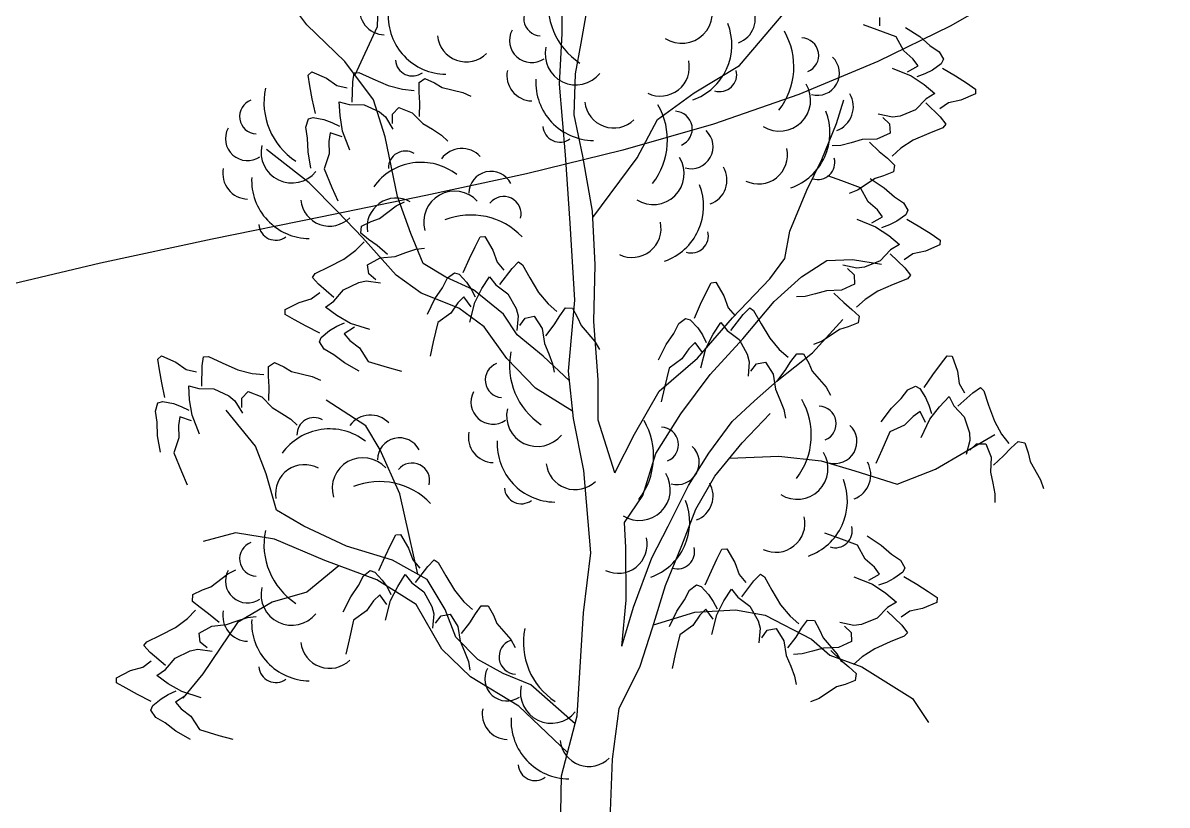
# Model space of a CAD drawing. Header units: millimetres. Extents: x 524954 to 526204, y 9523489 to 9524010.
# Drawn here: x 525182 to 525191.14, y 9523668.82 to 9523675.07 of the extents above; entities that cross this region are included whole.
import ezdxf

# ---------------------------------------------------------------- set-up
doc = ezdxf.new("R2010")
doc.units = ezdxf.units.MM
doc.linetypes.add('ACAD_ISO12W100', pattern=[21, 12, -3, 0, -3, 0, -3])
doc.layers.add('Arbre', color=34, linetype='ACAD_ISO12W100')
doc.layers.add('CN_01_00', color=3, linetype='Continuous')

# ---------------------------------------------------------------- blocks, each defined once
blk = doc.blocks.new('v088')
at = {"linetype": 'Continuous'}
for p, q in [((-1.8121, 9.0349), (-1.7966, 9.483)), ((-0.337, 8.9787), (-0.339, 9.3704)), ((-2.3783, 9.048), (-2.4742, 9.1766)), ((-0.1861, 8.901), (-0.1306, 9.2193)), ((1.08, 8.7222), (1.4442, 9.1527)), ((-2.0737, 8.7558), (-2.3783, 9.048)), ((-1.992, 8.6473), (-1.8121, 9.0349)), ((-0.3597, 8.574), (-0.337, 8.9787)), ((-0.2308, 8.6575), (-0.1861, 8.901)), ((-1.8434, 8.4497), (-2.0737, 8.7558)), ((0.7177, 8.5032), (1.08, 8.7222)), ((-0.2426, 8.3277), (-0.2308, 8.6575)), ((-0.3105, 8.0091), (-0.3597, 8.574)), ((0.4236, 8.2918), (0.7177, 8.5032)), ((-1.7501, 8.1531), (-1.8434, 8.4497)), ((1.8546, 8.2596), (1.9129, 8.4473)), ((-0.1735, 7.9995), (-0.2426, 8.3277)), ((0.2621, 7.9837), (0.4236, 8.2918)), ((1.7363, 7.971), (1.8546, 8.2596)), ((-1.6531, 7.6763), (-1.7501, 8.1531)), ((-2.3581, 7.786), (-2.6995, 8.0525)), ((-0.2742, 7.4626), (-0.3105, 8.0091)), ((-0.0959, 7.5596), (-0.1735, 7.9995)), ((-0.0934, 7.5087), (0.2621, 7.9837)), ((1.617, 7.726), (1.7363, 7.971)), ((-2.1294, 7.5544), (-2.3581, 7.786)), ((1.4808, 7.3998), (1.617, 7.726)), ((-1.5474, 7.38), (-1.6531, 7.6763)), ((-1.9323, 7.3471), (-2.1294, 7.5544)), ((-0.0745, 7.1309), (-0.0959, 7.5596)), ((-0.2365, 6.8477), (-0.2742, 7.4626)), ((-1.6648, 7.048), (-1.9323, 7.3471)), ((-1.4491, 7.1395), (-1.5474, 7.38)), ((1.4418, 7.1813), (1.4808, 7.3998)), ((-1.2665, 7.0314), (-1.4491, 7.1395)), ((-0.0837, 6.6768), (-0.0745, 7.1309)), ((1.3209, 7.0171), (1.4418, 7.1813)), ((1.5755, 7.0348), (1.778, 7.1634)), ((1.778, 7.1634), (1.983, 7.1739)), ((1.983, 7.1739), (2.2139, 7.1352)), ((-1.4628, 6.9029), (-1.6648, 7.048)), ((-1.0467, 6.9303), (-1.2665, 7.0314)), ((1.0227, 6.7061), (1.3209, 7.0171)), ((1.3557, 6.8374), (1.5755, 7.0348)), ((-1.1618, 6.7848), (-1.4628, 6.9029)), ((-0.8063, 6.7363), (-1.0467, 6.9303)), ((-0.9597, 6.6336), (-1.1618, 6.7848)), ((-0.2869, 6.2807), (-0.2365, 6.8477)), ((1.107, 6.54), (1.3557, 6.8374)), ((-0.6972, 6.5707), (-0.8063, 6.7363)), ((-0.0491, 6.2111), (-0.0837, 6.6768)), ((0.7433, 6.3831), (1.0227, 6.7061)), ((1.6628, 6.4272), (1.906, 6.6935)), ((-0.7803, 6.3824), (-0.9597, 6.6336)), ((-0.4884, 6.4009), (-0.6972, 6.5707)), ((0.8455, 6.2546), (1.107, 6.54)), ((-0.2789, 6.2036), (-0.4884, 6.4009)), ((1.3814, 6.2037), (1.6628, 6.4272)), ((-0.5514, 6.1446), (-0.7803, 6.3824)), ((0.4379, 6.1217), (0.7433, 6.3831)), ((-0.2479, 5.9022), (-0.2869, 6.2807)), ((0.6096, 5.9388), (0.8455, 6.2546)), ((-0.2539, 5.9607), (-0.5514, 6.1446)), ((-0.0486, 5.8877), (-0.0491, 6.2111)), ((1.1982, 6.0444), (1.3814, 6.2037)), ((-1.9071, 5.8427), (-2.2223, 6.0475)), ((0.2399, 5.7756), (0.4379, 6.1217)), ((1.0213, 5.879), (1.1982, 6.0444)), ((-2.7868, 5.6812), (-3.0229, 5.9686)), ((-0.1646, 5.4873), (-0.2479, 5.9022)), ((0.0846, 5.4676), (-0.0486, 5.8877)), ((0.4109, 5.6237), (0.6096, 5.9388)), ((0.8338, 5.6263), (1.0213, 5.879)), ((1.0995, 5.7065), (1.3247, 5.9413)), ((-1.7911, 5.6523), (-1.9071, 5.8427)), ((0.0846, 5.4676), (0.2399, 5.7756)), ((2.6462, 5.4963), (3.1193, 5.7735)), ((-2.7013, 5.4591), (-2.7868, 5.6812)), ((0.8812, 5.4407), (1.0995, 5.7065)), ((-1.6346, 5.3011), (-1.7911, 5.6523)), ((0.3061, 5.2857), (0.4109, 5.6237)), ((0.6713, 5.3679), (0.8338, 5.6263)), ((1.0006, 5.5861), (1.394, 5.6007)), ((1.394, 5.6007), (1.7306, 5.5642)), ((-0.1073, 4.8293), (-0.1646, 5.4873)), ((1.7306, 5.5642), (1.9997, 5.4827)), ((2.3377, 5.3779), (2.6462, 5.4963)), ((-2.6206, 5.1685), (-2.7013, 5.4591)), ((0.7312, 5.1764), (0.8812, 5.4407)), ((1.9997, 5.4827), (2.3377, 5.3779)), ((0.5102, 5.0412), (0.6713, 5.3679)), ((-1.5592, 4.9668), (-1.6346, 5.3011)), ((0.1613, 5.0712), (0.3061, 5.2857)), ((-2.4003, 5.0425), (-2.6206, 5.1685)), ((0.6191, 4.888), (0.7312, 5.1764)), ((-2.0611, 4.8817), (-2.4003, 5.0425)), ((0.1717, 4.8724), (0.1613, 5.0712)), ((0.3786, 4.7897), (0.5102, 5.0412)), ((-2.9464, 4.9876), (-3.2062, 4.92)), ((-2.6344, 4.9381), (-2.9464, 4.9876)), ((-2.2328, 4.7662), (-2.6344, 4.9381)), ((-1.4917, 4.6586), (-1.5592, 4.9668)), ((-1.6919, 4.7713), (-2.0611, 4.8817)), ((0.1743, 4.4496), (0.1717, 4.8724)), ((0.489, 4.5681), (0.6191, 4.888)), ((-1.8192, 4.6131), (-2.2328, 4.7662)), ((-1.415, 4.6154), (-1.6919, 4.7713)), ((-0.1657, 4.3492), (-0.1073, 4.8293)), ((0.2314, 4.3948), (0.3786, 4.7897)), ((-2.1227, 4.7254), (-2.3768, 4.5144)), ((-1.5041, 4.4145), (-1.8192, 4.6131)), ((-1.2732, 4.3758), (-1.415, 4.6154)), ((-2.3768, 4.5144), (-2.655, 4.434)), ((0.3841, 4.2301), (0.489, 4.5681)), ((-2.655, 4.434), (-2.9315, 4.2727)), ((-1.2976, 4.0581), (-1.5041, 4.4145)), ((0.1384, 4.0819), (0.1743, 4.4496)), ((0.1384, 4.0819), (0.2314, 4.3948)), ((-1.1877, 4.1537), (-1.2732, 4.3758)), ((-0.2169, 3.5272), (-0.1657, 4.3492)), ((0.3911, 4.2526), (0.7235, 4.3553)), ((0.7235, 4.3553), (1.0465, 4.3745)), ((1.0465, 4.3745), (1.2838, 4.3297)), ((1.2838, 4.3297), (1.6547, 4.1385)), ((-2.9315, 4.2727), (-3.209, 3.8627)), ((0.2848, 3.9233), (0.3841, 4.2301)), ((-1.0099, 3.9771), (-1.1877, 4.1537)), ((1.6547, 4.1385), (1.8004, 4.0109)), ((-1.0692, 3.839), (-1.2976, 4.0581)), ((-0.8085, 3.8631), (-1.0099, 3.9771)), ((1.8004, 4.0109), (2.0573, 3.9168)), ((-3.209, 3.8627), (-3.3666, 3.6666)), ((-0.589, 3.7744), (-0.8085, 3.8631)), ((0.1177, 3.584), (0.2848, 3.9233)), ((2.0573, 3.9168), (2.4606, 3.664)), ((-0.6849, 3.6045), (-1.0692, 3.839)), ((-0.2343, 3.4611), (-0.589, 3.7744)), ((2.4606, 3.664), (2.589, 3.4739)), ((-0.2941, 3.234), (-0.6849, 3.6045)), ((0.064, 3.1786), (0.1177, 3.584)), ((-0.3436, 3.0457), (-0.2169, 3.5272)), ((0.0445, 2.6247), (0.064, 3.1786)), ((-0.3518, 2.5418), (-0.3436, 3.0457))]:
    blk.add_line(p, q, dxfattribs=at)
at = {"color": 3, "linetype": 'Continuous'}
for p, q in [((2.1964, 9.1077), (2.1964, 9.0385)), ((2.1801, 9.009), (2.0697, 9.0483)), ((2.3301, 8.953), (2.1801, 9.009)), ((2.4064, 9.0272), (2.519, 8.9533)), ((2.3912, 8.8412), (2.3301, 8.953)), ((2.519, 8.9533), (2.6006, 8.8814)), ((2.6006, 8.8814), (2.6731, 8.832)), ((2.4646, 8.7765), (2.3912, 8.8412)), ((2.5067, 8.7213), (2.4646, 8.7765)), ((2.6731, 8.832), (2.7077, 8.7725)), ((2.2998, 8.7005), (2.4501, 8.6406)), ((2.421, 8.6735), (2.5067, 8.7213)), ((2.6207, 8.6861), (2.5609, 8.6554)), ((2.6907, 8.7368), (2.6207, 8.6861)), ((2.7077, 8.7725), (2.6907, 8.7368)), ((2.7005, 8.7027), (2.8047, 8.6399)), ((-2.3661, 8.6466), (-2.3369, 8.6719)), ((-2.3527, 8.5599), (-2.3661, 8.6466)), ((-2.3369, 8.6719), (-2.2212, 8.6209)), ((-2.2212, 8.6209), (-2.1379, 8.5634)), ((-2.0108, 8.5916), (-1.9993, 8.6654)), ((-1.9993, 8.6654), (-1.9613, 8.6665)), ((-1.9613, 8.6665), (-1.8509, 8.6153)), ((-1.8509, 8.6153), (-1.7269, 8.5617)), ((-1.4801, 8.5879), (-1.4347, 8.6192)), ((-1.4347, 8.6192), (-1.3575, 8.5833)), ((2.4501, 8.6406), (2.5548, 8.5702)), ((2.5609, 8.6554), (2.4969, 8.632)), ((2.8047, 8.6399), (2.8931, 8.5838)), ((-2.3334, 8.4571), (-2.3527, 8.5599)), ((-2.1379, 8.5634), (-2.0557, 8.544)), ((-2.0143, 8.4309), (-2.0108, 8.5916)), ((-1.7269, 8.5617), (-1.6118, 8.5324)), ((-1.6118, 8.5324), (-1.519, 8.5242)), ((-1.4805, 8.509), (-1.4801, 8.5879)), ((-1.4754, 8.4248), (-1.4805, 8.509)), ((-1.3575, 8.5833), (-1.2966, 8.547)), ((-1.2966, 8.547), (-1.1322, 8.5082)), ((-1.1322, 8.5082), (-1.066, 8.4775)), ((2.5548, 8.5702), (2.6402, 8.4985)), ((2.8931, 8.5838), (2.9656, 8.5345)), ((2.9656, 8.5345), (2.9641, 8.4958)), ((-2.3082, 8.3381), (-2.3334, 8.4571)), ((-2.1178, 8.4334), (-2.0382, 8.4112)), ((-2.1118, 8.322), (-2.1178, 8.4334)), ((-2.0382, 8.4112), (-1.9184, 8.4092)), ((-1.4776, 8.3159), (-1.4754, 8.4248)), ((2.5697, 8.4555), (2.4865, 8.3693)), ((2.5678, 8.4245), (2.6828, 8.3123)), ((2.6402, 8.4985), (2.5697, 8.4555)), ((2.749, 8.4244), (2.6787, 8.3776)), ((2.8478, 8.4461), (2.749, 8.4244)), ((2.9641, 8.4958), (2.8478, 8.4461)), ((-2.0919, 8.1974), (-2.1118, 8.322)), ((-1.9184, 8.4092), (-1.7971, 8.3529)), ((-1.7971, 8.3529), (-1.7497, 8.3134)), ((-1.6937, 8.2606), (-1.6931, 8.3341)), ((-1.6931, 8.3341), (-1.643, 8.3873)), ((-1.643, 8.3873), (-1.5356, 8.3441)), ((-1.5356, 8.3441), (-1.4515, 8.2595)), ((2.3013, 8.3113), (2.188, 8.335)), ((2.3625, 8.3191), (2.3013, 8.3113)), ((2.4865, 8.3693), (2.3625, 8.3191)), ((-2.384, 8.2298), (-2.3641, 8.2956)), ((-2.3706, 8.1431), (-2.384, 8.2298)), ((-2.3641, 8.2956), (-2.3264, 8.3076)), ((-2.3264, 8.3076), (-2.2415, 8.291)), ((-2.2415, 8.291), (-2.1783, 8.2684)), ((-2.1783, 8.2684), (-2.1175, 8.2375)), ((-1.7497, 8.3134), (-1.6897, 8.2145)), ((-1.4515, 8.2595), (-1.374, 8.2128)), ((2.2245, 8.3065), (2.2778, 8.2559)), ((2.2778, 8.2559), (2.2824, 8.183)), ((2.6828, 8.3123), (2.7289, 8.2536)), ((2.7289, 8.2536), (2.7037, 8.225)), ((-2.3674, 8.0343), (-2.3706, 8.1431)), ((-2.1895, 8.1837), (-2.2011, 8.1153)), ((-2.0961, 8.1537), (-2.1895, 8.1837)), ((-2.0331, 8.0467), (-2.0919, 8.1974)), ((-1.374, 8.2128), (-1.3019, 8.1659)), ((-1.3019, 8.1659), (-1.2515, 8.1184)), ((2.2824, 8.183), (2.1776, 8.1339)), ((2.591, 8.1793), (2.4672, 8.1253)), ((2.7037, 8.225), (2.591, 8.1793)), ((-2.2011, 8.1153), (-2.1982, 8.0174)), ((1.8878, 8.0848), (1.8187, 8.0804)), ((1.9713, 8.1055), (1.8878, 8.0848)), ((2.0584, 8.1303), (1.9713, 8.1055)), ((2.1776, 8.1339), (2.0584, 8.1303)), ((2.1174, 8.1109), (2.1954, 8.0349)), ((2.3672, 8.0611), (2.2979, 7.9989)), ((2.4672, 8.1253), (2.3672, 8.0611)), ((-2.3445, 7.9016), (-2.3674, 8.0343)), ((-2.1982, 8.0174), (-2.2383, 7.8966)), ((2.1954, 8.0349), (2.2605, 7.9811)), ((2.2605, 7.9811), (2.3179, 7.927)), ((-2.2383, 7.8966), (-2.1768, 7.7487)), ((2.3098, 7.8725), (2.2308, 7.8405)), ((2.3179, 7.927), (2.3098, 7.8725)), ((1.8965, 7.8022), (1.7861, 7.8414)), ((2.0465, 7.7461), (1.8965, 7.8022)), ((2.1627, 7.8208), (2.0222, 7.7271)), ((2.1227, 7.8203), (2.2353, 7.7465)), ((2.2308, 7.8405), (2.1627, 7.8208)), ((-2.1768, 7.7487), (-2.1302, 7.6412)), ((2.0222, 7.7271), (1.9545, 7.6997)), ((2.1075, 7.6343), (2.0465, 7.7461)), ((2.2353, 7.7465), (2.3169, 7.6746)), ((-1.7972, 7.4997), (-1.6632, 7.6026)), ((-1.6632, 7.6026), (-1.5976, 7.6345)), ((2.1809, 7.5696), (2.1075, 7.6343)), ((2.3169, 7.6746), (2.3894, 7.6252)), ((2.3894, 7.6252), (2.424, 7.5657)), ((-1.8638, 7.4754), (-1.7972, 7.4997)), ((2.1373, 7.4666), (2.223, 7.5144)), ((2.223, 7.5144), (2.1809, 7.5696)), ((2.407, 7.5299), (2.337, 7.4793)), ((2.424, 7.5657), (2.407, 7.5299)), ((2.4169, 7.4959), (2.521, 7.4331)), ((-1.9448, 7.3833), (-1.9404, 7.4382)), ((-1.9404, 7.4382), (-1.8638, 7.4754)), ((2.0162, 7.4937), (2.1664, 7.4338)), ((2.1664, 7.4338), (2.2711, 7.3633)), ((2.2772, 7.4485), (2.2132, 7.4252)), ((2.337, 7.4793), (2.2772, 7.4485)), ((2.521, 7.4331), (2.6094, 7.377)), ((-1.985, 7.2461), (-1.9201, 7.3129)), ((-1.8839, 7.3331), (-1.9448, 7.3833)), ((-1.8154, 7.2839), (-1.8839, 7.3331)), ((-1.0336, 7.2746), (-0.9936, 7.3527)), ((-0.9936, 7.3527), (-0.9551, 7.3561)), ((-0.9551, 7.3561), (-0.8913, 7.2468)), ((2.2711, 7.3633), (2.3565, 7.2916)), ((2.6094, 7.377), (2.6819, 7.3276)), ((2.6819, 7.3276), (2.6805, 7.289)), ((-2.0805, 7.1754), (-1.985, 7.2461)), ((-1.7325, 7.2133), (-1.8154, 7.2839)), ((-1.6722, 7.1979), (-1.587, 7.2285)), ((-1.587, 7.2285), (-1.5051, 7.2548)), ((-1.5051, 7.2548), (-1.4365, 7.2638)), ((-1.0783, 7.18), (-1.0336, 7.2746)), ((-0.8913, 7.2468), (-0.8575, 7.1514)), ((2.286, 7.2486), (2.2028, 7.1624)), ((2.3565, 7.2916), (2.286, 7.2486)), ((2.5641, 7.2392), (2.4653, 7.2176)), ((2.6805, 7.289), (2.5641, 7.2392)), ((-2.2004, 7.1132), (-2.0805, 7.1754)), ((-1.8923, 7.1303), (-1.791, 7.1862)), ((-1.8828, 7.0578), (-1.8923, 7.1303)), ((-1.791, 7.1862), (-1.6722, 7.1979)), ((-1.1277, 7.0688), (-1.0783, 7.18)), ((-0.8575, 7.1514), (-0.8023, 7.0875)), ((-0.7381, 7.0997), (-0.6855, 7.1528)), ((-0.6855, 7.1528), (-0.654, 7.1313)), ((-0.654, 7.1313), (-0.5947, 7.0251)), ((2.2028, 7.1624), (2.0788, 7.1122)), ((2.2841, 7.2177), (2.3991, 7.1055)), ((2.4653, 7.2176), (2.395, 7.1707)), ((-2.333, 7.0298), (-2.3098, 7.06)), ((-2.3098, 7.06), (-2.2004, 7.1132)), ((-1.8262, 7.0109), (-1.8828, 7.0578)), ((-1.2526, 7.0255), (-1.1978, 7.0672)), ((-1.1978, 7.0672), (-1.1602, 7.0548)), ((-1.1602, 7.0548), (-1.1012, 6.9916)), ((-0.8351, 6.9716), (-0.7381, 7.0997)), ((2.0176, 7.1045), (1.9044, 7.1282)), ((1.9408, 7.0996), (1.9941, 7.049)), ((1.9941, 7.049), (1.9988, 6.9761)), ((2.0788, 7.1122), (2.0176, 7.1045)), ((2.3991, 7.1055), (2.4452, 7.0467)), ((2.4452, 7.0467), (2.4201, 7.0181)), ((-2.283, 6.9743), (-2.333, 7.0298)), ((-2.1607, 6.8701), (-2.283, 6.9743)), ((-2.0833, 6.9307), (-1.963, 6.9891)), ((-1.963, 6.9891), (-1.9025, 7.0009)), ((-1.9025, 7.0009), (-1.7879, 6.9849)), ((-1.3538, 6.8575), (-1.2925, 6.9474)), ((-1.2925, 6.9474), (-1.2526, 7.0255)), ((-1.1012, 6.9916), (-1.0633, 6.9361)), ((-0.978, 6.9406), (-0.9175, 7.0343)), ((-0.9175, 7.0343), (-0.8661, 6.9697)), ((-0.8661, 6.9697), (-0.7702, 6.8978)), ((-0.5947, 7.0251), (-0.5257, 6.909)), ((0.8128, 6.9092), (0.8527, 6.9872)), ((0.8527, 6.9872), (0.8913, 6.9906)), ((0.8913, 6.9906), (0.9551, 6.8814)), ((1.9988, 6.9761), (1.8939, 6.9271)), ((2.3073, 6.9725), (2.1835, 6.9184)), ((2.4201, 7.0181), (2.3073, 6.9725)), ((-2.4387, 6.8298), (-2.3415, 6.858)), ((-2.3415, 6.858), (-2.2745, 6.9095)), ((-2.1606, 6.8391), (-2.0833, 6.9307)), ((-1.413, 6.7366), (-1.3538, 6.8575)), ((-1.122, 6.8741), (-1.1715, 6.8255)), ((-1.0639, 6.7951), (-1.122, 6.8741)), ((-1.0633, 6.9361), (-1.0322, 6.8755)), ((-1.0349, 6.828), (-0.978, 6.9406)), ((-0.7702, 6.8978), (-0.705, 6.781)), ((-0.5257, 6.909), (-0.4496, 6.8178)), ((0.7681, 6.8145), (0.8128, 6.9092)), ((0.9551, 6.8814), (0.9888, 6.786)), ((1.6041, 6.8779), (1.535, 6.8736)), ((1.6876, 6.8986), (1.6041, 6.8779)), ((1.7747, 6.9234), (1.6876, 6.8986)), ((1.8939, 6.9271), (1.7747, 6.9234)), ((1.8337, 6.904), (1.9118, 6.828)), ((2.1835, 6.9184), (2.0835, 6.8543)), ((-2.5514, 6.7723), (-2.4387, 6.8298)), ((-2.5502, 6.7337), (-2.5514, 6.7723)), ((-2.228, 6.7914), (-2.1606, 6.8391)), ((-2.1379, 6.7256), (-2.228, 6.7914)), ((-1.1715, 6.8255), (-1.2266, 6.7446)), ((-1.0757, 6.6715), (-1.0349, 6.828)), ((-0.705, 6.781), (-0.6897, 6.7213)), ((-0.4496, 6.8178), (-0.3793, 6.7567)), ((-0.357, 6.7218), (-0.3104, 6.7855)), ((-0.3104, 6.7855), (-0.2553, 6.7842)), ((-0.2553, 6.7842), (-0.2138, 6.7099)), ((0.7187, 6.7034), (0.7681, 6.8145)), ((0.9888, 6.786), (1.0441, 6.7221)), ((1.1083, 6.7343), (1.1609, 6.7873)), ((1.1609, 6.7873), (1.1923, 6.7659)), ((1.1923, 6.7659), (1.2517, 6.6597)), ((1.9118, 6.828), (1.9768, 6.7743)), ((1.9768, 6.7743), (2.0342, 6.7201)), ((2.0835, 6.8543), (2.0142, 6.7921)), ((-2.4746, 6.6893), (-2.5502, 6.7337)), ((-2.3827, 6.6392), (-2.4746, 6.6893)), ((-2.0288, 6.6624), (-2.1379, 6.7256)), ((-1.2266, 6.7446), (-1.3299, 6.6702)), ((-0.6897, 6.7213), (-0.6991, 6.6059)), ((-0.6753, 6.6457), (-0.6318, 6.7049)), ((-0.6318, 6.7049), (-0.56, 6.7185)), ((-0.56, 6.7185), (-0.4983, 6.6206)), ((-0.4022, 6.6506), (-0.357, 6.7218)), ((-0.2138, 6.7099), (-0.1857, 6.6447)), ((0.5938, 6.6601), (0.6485, 6.7018)), ((0.6485, 6.7018), (0.6861, 6.6893)), ((0.6861, 6.6893), (0.7451, 6.6262)), ((1.0112, 6.6062), (1.1083, 6.7343)), ((2.0342, 6.7201), (2.0261, 6.6656)), ((-2.2745, 6.5836), (-2.3827, 6.6392)), ((-2.2624, 6.5503), (-2.1959, 6.6055)), ((-2.1959, 6.6055), (-2.1384, 6.6402)), ((-2.1384, 6.6402), (-2.076, 6.6678)), ((-1.9976, 6.6315), (-2.0798, 6.5781)), ((-1.8748, 6.6127), (-2.0288, 6.6624)), ((-1.3299, 6.6702), (-1.3669, 6.5144)), ((-0.4983, 6.6206), (-0.4798, 6.5027)), ((-0.4679, 6.5637), (-0.4022, 6.6506)), ((-0.1857, 6.6447), (-0.0753, 6.5169)), ((0.4926, 6.4921), (0.5538, 6.582)), ((0.5538, 6.582), (0.5938, 6.6601)), ((0.7451, 6.6262), (0.7831, 6.5707)), ((0.8684, 6.5752), (0.9289, 6.6689)), ((0.9289, 6.6689), (0.9803, 6.6043)), ((0.9803, 6.6043), (1.0762, 6.5324)), ((1.2517, 6.6597), (1.3207, 6.5436)), ((1.879, 6.6139), (1.7385, 6.5203)), ((1.9472, 6.6337), (1.879, 6.6139)), ((2.0261, 6.6656), (1.9472, 6.6337)), ((-2.2769, 6.5134), (-2.2624, 6.5503)), ((-2.2384, 6.4564), (-2.2769, 6.5134)), ((-2.0798, 6.5781), (-2.0342, 6.5259)), ((-2.0342, 6.5259), (-1.9565, 6.4662)), ((-1.3669, 6.5144), (-1.3922, 6.3999)), ((-0.4798, 6.5027), (-0.4444, 6.4194)), ((-0.0753, 6.5169), (-0.0397, 6.4532)), ((0.4333, 6.3712), (0.4926, 6.4921)), ((0.7244, 6.5087), (0.6749, 6.4601)), ((0.7824, 6.4297), (0.7244, 6.5087)), ((0.7831, 6.5707), (0.8142, 6.5101)), ((0.8114, 6.4626), (0.8684, 6.5752)), ((1.0762, 6.5324), (1.1414, 6.4156)), ((1.3207, 6.5436), (1.3968, 6.4523)), ((1.7385, 6.5203), (1.6708, 6.4929)), ((-3.5682, 6.3771), (-3.539, 6.4025)), ((-3.539, 6.4025), (-3.4232, 6.3514)), ((-2.1628, 6.412), (-2.2384, 6.4564)), ((-2.0765, 6.3457), (-2.1628, 6.412)), ((-1.9565, 6.4662), (-1.8881, 6.3588)), ((-0.4444, 6.4194), (-0.4135, 6.3391)), ((0.6749, 6.4601), (0.6198, 6.3792)), ((0.7707, 6.306), (0.8114, 6.4626)), ((1.1414, 6.4156), (1.1567, 6.3559)), ((1.3968, 6.4523), (1.4671, 6.3913)), ((1.4894, 6.3564), (1.536, 6.4201)), ((1.536, 6.4201), (1.5911, 6.4188)), ((1.5911, 6.4188), (1.6326, 6.3444)), ((2.6849, 6.3343), (2.7388, 6.4036)), ((2.7388, 6.4036), (2.7772, 6.3997)), ((2.7772, 6.3997), (2.8196, 6.2805)), ((-3.5548, 6.2904), (-3.5682, 6.3771)), ((-3.4232, 6.3514), (-3.3399, 6.2939)), ((-3.2164, 6.1615), (-3.2129, 6.3221)), ((-3.2129, 6.3221), (-3.2014, 6.3959)), ((-3.2014, 6.3959), (-3.1633, 6.397)), ((-3.1633, 6.397), (-3.053, 6.3458)), ((-3.053, 6.3458), (-2.929, 6.2922)), ((-2.6826, 6.2395), (-2.6821, 6.3185)), ((-2.6821, 6.3185), (-2.6368, 6.3497)), ((-2.6368, 6.3497), (-2.5596, 6.3138)), ((-2.5596, 6.3138), (-2.4986, 6.2775)), ((-1.9592, 6.2797), (-2.0765, 6.3457)), ((-1.8881, 6.3588), (-1.7347, 6.313)), ((-1.7347, 6.313), (-1.6219, 6.2812)), ((-0.4135, 6.3391), (-0.4006, 6.2711)), ((0.6198, 6.3792), (0.5164, 6.3047)), ((1.1567, 6.3559), (1.1472, 6.2405)), ((1.171, 6.2803), (1.2146, 6.3394)), ((1.2146, 6.3394), (1.2864, 6.3531)), ((1.2864, 6.3531), (1.3481, 6.2552)), ((1.4442, 6.2852), (1.4894, 6.3564)), ((1.6326, 6.3444), (1.6606, 6.2793)), ((2.6234, 6.2497), (2.6849, 6.3343)), ((-3.5355, 6.1876), (-3.5548, 6.2904)), ((-3.3399, 6.2939), (-3.2577, 6.2746)), ((-2.929, 6.2922), (-2.8139, 6.2629)), ((-2.8139, 6.2629), (-2.7211, 6.2547)), ((-2.6774, 6.1553), (-2.6826, 6.2395)), ((-2.4986, 6.2775), (-2.3343, 6.2387)), ((-2.3343, 6.2387), (-2.2681, 6.208)), ((0.5164, 6.3047), (0.4795, 6.1489)), ((1.3481, 6.2552), (1.3665, 6.1373)), ((1.3784, 6.1983), (1.4442, 6.2852)), ((1.6606, 6.2793), (1.771, 6.1515)), ((2.5541, 6.1497), (2.6234, 6.2497)), ((2.8196, 6.2805), (2.8349, 6.1805)), ((-3.5103, 6.0686), (-3.5355, 6.1876)), ((-3.3198, 6.1639), (-3.2403, 6.1417)), ((-3.3139, 6.0525), (-3.3198, 6.1639)), ((-3.2403, 6.1417), (-3.1205, 6.1398)), ((-3.1205, 6.1398), (-2.9991, 6.0834)), ((-2.6797, 6.0464), (-2.6774, 6.1553)), ((0.4795, 6.1489), (0.4542, 6.0345)), ((1.3665, 6.1373), (1.4019, 6.054)), ((1.771, 6.1515), (1.8066, 6.0878)), ((2.3695, 6.0612), (2.4234, 6.1305)), ((2.4234, 6.1305), (2.4849, 6.1612)), ((2.4849, 6.1612), (2.5195, 6.142)), ((2.5195, 6.142), (2.5657, 6.0689)), ((2.8349, 6.1805), (2.8773, 6.1074)), ((2.9427, 6.1074), (3.0042, 6.1497)), ((3.0042, 6.1497), (3.0311, 6.1228)), ((-3.5662, 6.0262), (-3.5284, 6.0381)), ((-3.5284, 6.0381), (-3.4436, 6.0215)), ((-3.294, 5.9279), (-3.3139, 6.0525)), ((-2.9991, 6.0834), (-2.9517, 6.044)), ((-2.9517, 6.044), (-2.8917, 5.945)), ((-2.8958, 5.9912), (-2.8952, 6.0647)), ((-2.8952, 6.0647), (-2.845, 6.1178)), ((-2.845, 6.1178), (-2.7377, 6.0747)), ((-2.7377, 6.0747), (-2.6536, 5.99)), ((1.4019, 6.054), (1.4328, 5.9737)), ((2.2926, 5.9843), (2.3695, 6.0612)), ((2.5657, 6.0689), (2.5926, 6.0074)), ((2.6772, 5.9958), (2.7542, 6.0766)), ((2.7542, 6.0766), (2.7926, 6.0035)), ((2.8234, 5.9997), (2.9427, 6.1074)), ((3.0311, 6.1228), (3.0696, 6.0074)), ((-3.5861, 5.9603), (-3.5662, 6.0262)), ((-3.5727, 5.8736), (-3.5861, 5.9603)), ((-3.4436, 6.0215), (-3.3804, 5.9989)), ((-3.3804, 5.9989), (-3.3196, 5.968)), ((-2.6536, 5.99), (-2.576, 5.9433)), ((-2.576, 5.9433), (-2.5039, 5.8964)), ((1.4328, 5.9737), (1.4458, 5.9057)), ((2.2118, 5.8766), (2.2926, 5.9843)), ((2.5234, 5.9574), (2.4657, 5.9189)), ((2.5657, 5.8689), (2.5234, 5.9574)), ((2.5926, 6.0074), (2.6118, 5.942)), ((2.6003, 5.8958), (2.6772, 5.9958)), ((2.7926, 6.0035), (2.8734, 5.9151)), ((3.0696, 6.0074), (3.1158, 5.8804)), ((-3.5695, 5.7648), (-3.5727, 5.8736)), ((-3.3915, 5.9142), (-3.4031, 5.8459)), ((-3.2981, 5.8843), (-3.3915, 5.9142)), ((-3.2352, 5.7773), (-3.294, 5.9279)), ((-2.5039, 5.8964), (-2.4536, 5.8489)), ((2.4657, 5.9189), (2.3964, 5.8497)), ((2.5311, 5.7497), (2.6003, 5.8958)), ((2.8734, 5.9151), (2.9157, 5.7881)), ((3.1158, 5.8804), (3.1734, 5.7766)), ((-3.5466, 5.6322), (-3.5695, 5.7648)), ((-3.4031, 5.8459), (-3.4003, 5.748)), ((2.281, 5.7958), (2.2156, 5.6496)), ((2.3964, 5.8497), (2.281, 5.7958)), ((2.9157, 5.7881), (2.9196, 5.7266)), ((3.1734, 5.7766), (3.2311, 5.7035)), ((-3.4003, 5.748), (-3.4403, 5.6271)), ((2.9196, 5.7266), (2.8888, 5.615)), ((2.9196, 5.6496), (2.9734, 5.6996)), ((2.9734, 5.6996), (3.0465, 5.6996)), ((3.0465, 5.6996), (3.0888, 5.5919)), ((3.2465, 5.665), (3.3042, 5.7189)), ((3.3042, 5.7189), (3.3581, 5.7073)), ((3.3581, 5.7073), (3.385, 5.6266)), ((-3.4403, 5.6271), (-3.3789, 5.4792)), ((2.2156, 5.6496), (2.1695, 5.5419)), ((3.0888, 5.5919), (3.085, 5.4727)), ((3.1081, 5.5304), (3.1888, 5.6035)), ((3.1888, 5.6035), (3.2465, 5.665)), ((3.385, 5.6266), (3.4004, 5.5573)), ((3.4004, 5.5573), (3.485, 5.4112)), ((-3.3789, 5.4792), (-3.3323, 5.3717)), ((3.085, 5.4727), (3.1042, 5.3842)), ((3.485, 5.4112), (3.5081, 5.3419)), ((3.1042, 5.3842), (3.1196, 5.2996)), ((3.1196, 5.2996), (3.1196, 5.2304)), ((-1.7068, 4.8945), (-1.6668, 4.9726)), ((-1.6668, 4.9726), (-1.6283, 4.976)), ((-1.6283, 4.976), (-1.5645, 4.8667)), ((1.8724, 4.9461), (1.762, 4.9854)), ((2.0224, 4.89), (1.8724, 4.9461)), ((2.0987, 4.9642), (2.2113, 4.8904)), ((-1.7514, 4.7999), (-1.7068, 4.8945)), ((-1.5645, 4.8667), (-1.5307, 4.7714)), ((0.8993, 4.7791), (0.9393, 4.8572)), ((0.9393, 4.8572), (0.9778, 4.8606)), ((0.9778, 4.8606), (1.0416, 4.7513)), ((2.0834, 4.7783), (2.0224, 4.89)), ((2.2113, 4.8904), (2.2929, 4.8185)), ((-1.8008, 4.6887), (-1.7514, 4.7999)), ((-1.5307, 4.7714), (-1.4755, 4.7074)), ((-1.4112, 4.7196), (-1.3587, 4.7727)), ((-1.3587, 4.7727), (-1.3272, 4.7513)), ((0.8546, 4.6845), (0.8993, 4.7791)), ((2.1569, 4.7135), (2.0834, 4.7783)), ((2.2929, 4.8185), (2.3654, 4.7691)), ((2.3654, 4.7691), (2.4, 4.7096)), ((-3.0095, 4.66), (-2.9439, 4.6918)), ((-1.9257, 4.6454), (-1.871, 4.6871)), ((-1.871, 4.6871), (-1.8334, 4.6747)), ((-1.8334, 4.6747), (-1.7744, 4.6115)), ((-1.5083, 4.5916), (-1.4112, 4.7196)), ((-1.3272, 4.7513), (-1.2679, 4.6451)), ((0.8053, 4.5733), (0.8546, 4.6845)), ((1.0416, 4.7513), (1.0754, 4.656)), ((2.1989, 4.6584), (2.1569, 4.7135)), ((2.383, 4.6739), (2.3129, 4.6232)), ((2.4, 4.7096), (2.383, 4.6739)), ((-3.1435, 4.5571), (-3.0095, 4.66)), ((-1.9657, 4.5674), (-1.9257, 4.6454)), ((-1.7744, 4.6115), (-1.7365, 4.5561)), ((-1.6512, 4.5605), (-1.5907, 4.6542)), ((-1.5907, 4.6542), (-1.5392, 4.5896)), ((-1.5392, 4.5896), (-1.4434, 4.5178)), ((-1.2679, 4.6451), (-1.1988, 4.529)), ((0.6804, 4.53), (0.7351, 4.5718)), ((0.7351, 4.5718), (0.7727, 4.5593)), ((1.0754, 4.656), (1.1306, 4.592)), ((1.0978, 4.4762), (1.1948, 4.6042)), ((1.1948, 4.6042), (1.2474, 4.6573)), ((1.2474, 4.6573), (1.2789, 4.6359)), ((1.2789, 4.6359), (1.3382, 4.5297)), ((1.9921, 4.6376), (2.1424, 4.5777)), ((2.1133, 4.6106), (2.1989, 4.6584)), ((2.1424, 4.5777), (2.247, 4.5072)), ((2.2532, 4.5924), (2.1892, 4.5691)), ((2.3129, 4.6232), (2.2532, 4.5924)), ((2.3928, 4.6398), (2.497, 4.577)), ((2.497, 4.577), (2.5853, 4.5209)), ((-3.2911, 4.4407), (-3.2867, 4.4956)), ((-3.2867, 4.4956), (-3.2101, 4.5328)), ((-3.2101, 4.5328), (-3.1435, 4.5571)), ((-2.0269, 4.4774), (-1.9657, 4.5674)), ((-1.7952, 4.494), (-1.8447, 4.4455)), ((-1.7371, 4.415), (-1.7952, 4.494)), ((-1.7365, 4.5561), (-1.7054, 4.4954)), ((-1.7081, 4.4479), (-1.6512, 4.5605)), ((-1.4434, 4.5178), (-1.3781, 4.401)), ((-1.1988, 4.529), (-1.1228, 4.4377)), ((0.6404, 4.452), (0.6804, 4.53)), ((0.7727, 4.5593), (0.8317, 4.4961)), ((0.8317, 4.4961), (0.8696, 4.4407)), ((0.9549, 4.4451), (1.0154, 4.5388)), ((1.0154, 4.5388), (1.0668, 4.4742)), ((1.3382, 4.5297), (1.4072, 4.4136)), ((2.247, 4.5072), (2.3325, 4.4356)), ((2.5853, 4.5209), (2.6578, 4.4715)), ((-3.2303, 4.3905), (-3.2911, 4.4407)), ((-3.1617, 4.3413), (-3.2303, 4.3905)), ((-2.0862, 4.3565), (-2.0269, 4.4774)), ((-1.8447, 4.4455), (-1.8998, 4.3645)), ((-1.7488, 4.2914), (-1.7081, 4.4479)), ((-1.3781, 4.401), (-1.3629, 4.3412)), ((-1.1228, 4.4377), (-1.0524, 4.3767)), ((-1.0302, 4.3418), (-0.9835, 4.4054)), ((-0.9835, 4.4054), (-0.9285, 4.4041)), ((-0.9285, 4.4041), (-0.8869, 4.3298)), ((0.5791, 4.362), (0.6404, 4.452)), ((0.8696, 4.4407), (0.9007, 4.38)), ((0.898, 4.3325), (0.9549, 4.4451)), ((1.0668, 4.4742), (1.1627, 4.4024)), ((1.1627, 4.4024), (1.228, 4.2856)), ((1.4072, 4.4136), (1.4833, 4.3223)), ((2.262, 4.3926), (2.1788, 4.3064)), ((2.3325, 4.4356), (2.262, 4.3926)), ((2.6564, 4.4329), (2.5401, 4.3831)), ((2.6578, 4.4715), (2.6564, 4.4329)), ((-3.4268, 4.2328), (-3.3314, 4.3035)), ((-3.3314, 4.3035), (-3.2664, 4.3702)), ((-3.0788, 4.2707), (-3.1617, 4.3413)), ((-2.9333, 4.2859), (-2.8514, 4.3121)), ((-2.8514, 4.3121), (-2.7828, 4.3211)), ((-1.8998, 4.3645), (-2.0031, 4.2901)), ((-1.3629, 4.3412), (-1.3723, 4.2259)), ((-1.3485, 4.2656), (-1.3049, 4.3248)), ((-1.3049, 4.3248), (-1.2331, 4.3384)), ((-1.2331, 4.3384), (-1.1715, 4.2405)), ((-1.0754, 4.2705), (-1.0302, 4.3418)), ((-0.8869, 4.3298), (-0.8589, 4.2646)), ((0.5199, 4.2411), (0.5791, 4.362)), ((0.7614, 4.3301), (0.7063, 4.2491)), ((0.8109, 4.3786), (0.7614, 4.3301)), ((0.869, 4.2996), (0.8109, 4.3786)), ((0.8572, 4.176), (0.898, 4.3325)), ((1.4833, 4.3223), (1.5536, 4.2613)), ((2.1788, 4.3064), (2.0548, 4.2561)), ((2.2601, 4.3616), (2.3751, 4.2494)), ((2.4412, 4.3615), (2.371, 4.3146)), ((2.5401, 4.3831), (2.4412, 4.3615)), ((-3.5467, 4.1705), (-3.4268, 4.2328)), ((-3.2386, 4.1877), (-3.1373, 4.2436)), ((-3.1373, 4.2436), (-3.0186, 4.2553)), ((-3.0186, 4.2553), (-2.9333, 4.2859)), ((-2.0031, 4.2901), (-2.0401, 4.1343)), ((-1.1715, 4.2405), (-1.153, 4.1227)), ((-1.1411, 4.1837), (-1.0754, 4.2705)), ((-0.8589, 4.2646), (-0.7485, 4.1368)), ((0.7063, 4.2491), (0.603, 4.1747)), ((1.228, 4.2856), (1.2432, 4.2258)), ((1.2432, 4.2258), (1.2338, 4.1105)), ((1.2576, 4.1502), (1.3011, 4.2094)), ((1.3011, 4.2094), (1.373, 4.223)), ((1.373, 4.223), (1.4346, 4.1251)), ((1.5307, 4.1551), (1.5759, 4.2264)), ((1.5759, 4.2264), (1.6226, 4.29)), ((1.6226, 4.29), (1.6776, 4.2887)), ((1.6776, 4.2887), (1.7191, 4.2144)), ((1.7191, 4.2144), (1.7472, 4.1493)), ((1.9936, 4.2484), (1.8803, 4.2721)), ((1.9168, 4.2436), (1.9701, 4.193)), ((2.0548, 4.2561), (1.9936, 4.2484)), ((2.3751, 4.2494), (2.4212, 4.1906)), ((-3.6793, 4.0872), (-3.6561, 4.1174)), ((-3.6561, 4.1174), (-3.5467, 4.1705)), ((-3.2291, 4.1152), (-3.2386, 4.1877)), ((-3.1725, 4.0683), (-3.2291, 4.1152)), ((-2.0401, 4.1343), (-2.0653, 4.0199)), ((-1.153, 4.1227), (-1.1176, 4.0393)), ((-0.7485, 4.1368), (-0.7129, 4.0731)), ((0.603, 4.1747), (0.566, 4.0189)), ((1.4346, 4.1251), (1.4531, 4.0073)), ((1.465, 4.0683), (1.5307, 4.1551)), ((1.7472, 4.1493), (1.8576, 4.0214)), ((1.9747, 4.12), (1.8699, 4.071)), ((1.9701, 4.193), (1.9747, 4.12)), ((2.2833, 4.1164), (2.1595, 4.0623)), ((2.396, 4.1621), (2.2833, 4.1164)), ((2.4212, 4.1906), (2.396, 4.1621)), ((-3.6294, 4.0317), (-3.6793, 4.0872)), ((-3.5071, 3.9275), (-3.6294, 4.0317)), ((-3.4297, 3.988), (-3.3093, 4.0465)), ((-3.3093, 4.0465), (-3.2488, 4.0583)), ((-3.2488, 4.0583), (-3.1342, 4.0423)), ((-1.1176, 4.0393), (-1.0867, 3.9591)), ((1.6636, 4.0426), (1.5801, 4.0219)), ((1.7506, 4.0673), (1.6636, 4.0426)), ((1.8699, 4.071), (1.7506, 4.0673)), ((1.8097, 4.0479), (1.8877, 3.9719)), ((2.1595, 4.0623), (2.0595, 3.9982)), ((-3.6878, 3.9154), (-3.6208, 3.9668)), ((-3.5069, 3.8964), (-3.4297, 3.988)), ((-1.0867, 3.9591), (-1.0738, 3.891)), ((0.566, 4.0189), (0.5407, 3.9045)), ((1.4531, 4.0073), (1.4885, 3.9239)), ((1.5801, 4.0219), (1.511, 4.0175)), ((1.8576, 4.0214), (1.8932, 3.9577)), ((1.8877, 3.9719), (1.9528, 3.9182)), ((2.0595, 3.9982), (1.9902, 3.936)), ((-3.8977, 3.8297), (-3.785, 3.8871)), ((-3.785, 3.8871), (-3.6878, 3.9154)), ((-3.5743, 3.8488), (-3.5069, 3.8964)), ((-3.4842, 3.783), (-3.5743, 3.8488)), ((1.4885, 3.9239), (1.5194, 3.8437)), ((1.5194, 3.8437), (1.5323, 3.7756)), ((1.9528, 3.9182), (2.0102, 3.864)), ((2.0102, 3.864), (2.002, 3.8096)), ((-3.8965, 3.791), (-3.8977, 3.8297)), ((-3.8209, 3.7466), (-3.8965, 3.791)), ((-3.3751, 3.7197), (-3.4842, 3.783)), ((1.855, 3.7579), (1.7144, 3.6642)), ((1.9231, 3.7776), (1.855, 3.7579)), ((2.002, 3.8096), (1.9231, 3.7776)), ((-3.729, 3.6966), (-3.8209, 3.7466)), ((-3.6208, 3.641), (-3.729, 3.6966)), ((-3.6087, 3.6076), (-3.5422, 3.6629)), ((-3.5422, 3.6629), (-3.4847, 3.6976)), ((-3.4847, 3.6976), (-3.4223, 3.7252)), ((-3.3439, 3.6889), (-3.4261, 3.6355)), ((-3.2212, 3.6701), (-3.3751, 3.7197)), ((1.7144, 3.6642), (1.6468, 3.6368)), ((-3.6232, 3.5708), (-3.6087, 3.6076)), ((-3.5847, 3.5138), (-3.6232, 3.5708)), ((-3.4261, 3.6355), (-3.3805, 3.5833)), ((-3.3805, 3.5833), (-3.3028, 3.5236)), ((-3.5091, 3.4694), (-3.5847, 3.5138)), ((-3.3028, 3.5236), (-3.2344, 3.4162)), ((-3.4228, 3.4031), (-3.5091, 3.4694)), ((-3.3055, 3.337), (-3.4228, 3.4031)), ((-3.2344, 3.4162), (-3.081, 3.3703)), ((-3.081, 3.3703), (-2.9682, 3.3386))]:
    blk.add_line(p, q, dxfattribs=at)
for centre, major_axis, start_param, end_param in [((0.1148, 9.2139), (-0.3995, 0.3995), 0.587708, 1.773422), ((0.617, 9.1466), (-0.1741, 0.1741), 1.793126, 4.475865), ((-1.7527, 9.1724), (-0.1445, 0.1445), 0.590553, 2.325666), ((-1.2605, 9.1191), (0.3298, 0.3298), 2.307735, 3.914618), ((-0.5045, 9.0993), (0.099, 0.099), 1.149268, 3.862844), ((1.0008, 9.0963), (-0.1445, 0.1445), 2.713295, 4.448408), ((0.5518, 8.8878), (-0.3298, 0.3298), 2.69514, 4.302022), ((-1.1039, 8.9843), (0.1641, 0.1641), 2.463212, 4.701636), ((-0.5819, 8.9225), (0.1246, 0.1246), 1.864761, 4.52862), ((0.9486, 8.7133), (-0.3995, 0.3995), 3.265538, 4.451253), ((-0.2273, 8.8143), (0.1741, 0.1741), 2.133893, 4.816631), ((1.5719, 8.8034), (0.099, 0.099), 4.31771, 7.031286), ((1.7019, 8.6608), (0.1246, 0.1246), 3.651933, 6.315792), ((-1.5338, 8.7756), (0.0964, 0.0964), 2.435534, 4.557933), ((0.4467, 8.71), (-0.1641, 0.1641), 1.908121, 4.146545), ((-0.5746, 8.6435), (0.1445, 0.1445), 2.161349, 3.896462), ((-0.0825, 8.5902), (0.3298, 0.3298), 2.307735, 3.914618), ((0.9208, 8.6502), (0.0964, 0.0964), 3.62262, 5.745019), ((-2.1547, 8.4302), (0.3995, 0.3995), 2.158504, 3.344219), ((1.4008, 8.4446), (0.1741, 0.1741), 3.363922, 6.046661), ((-2.774, 8.3155), (-0.099, 0.099), -0.421529, 2.292047), ((0.0741, 8.4554), (0.1641, 0.1641), 2.463212, 4.701636), ((1.7845, 8.3943), (-0.1445, 0.1445), 2.713295, 4.448408), ((-0.0612, 8.1267), (-0.3995, 0.3995), 3.265538, 4.451253), ((0.5622, 8.2168), (0.099, 0.099), 4.31771, 7.031286), ((1.3355, 8.1858), (-0.3298, 0.3298), 2.69514, 4.302022), ((-0.3558, 8.2467), (0.0964, 0.0964), 2.435534, 4.557933), ((-2.8514, 8.1388), (-0.1246, 0.1246), 0.293965, 2.957824), ((0.6922, 8.0742), (-0.1246, 0.1246), 2.081137, 4.744996), ((-2.4968, 8.0306), (0.1741, 0.1741), 2.133893, 4.816631), ((-1.5891, 7.9031), (0.0964, 0.0964), 0.254619, 2.377018), ((-1.1385, 7.8551), (-0.1445, 0.1445), 4.692823, 6.427936), ((1.2305, 8.008), (0.1641, 0.1641), 3.478918, 5.717341), ((-1.4642, 7.4823), (0.3298, 0.3298), 0.12682, 1.733702), ((0.391, 7.858), (0.1741, 0.1741), 3.363922, 6.046661), ((1.7045, 7.9482), (-0.0964, 0.0964), 2.051824, 4.174223), ((-2.8441, 7.8598), (-0.1445, 0.1445), 0.590553, 2.325666), ((-0.9057, 7.7012), (0.1246, 0.1246), 5.967031, 8.63089), ((0.7748, 7.8077), (-0.1445, 0.1445), 2.713295, 4.448408), ((-2.352, 7.8064), (0.3298, 0.3298), 2.307735, 3.914618), ((0.3258, 7.5992), (0.3298, 0.3298), 4.265936, 5.872819), ((-1.1975, 7.4726), (-0.1741, 0.1741), 4.665366, 7.348105), ((-0.8052, 7.5365), (-0.099, 0.099), 3.680741, 6.394318), ((-2.1954, 7.6717), (0.1641, 0.1641), 2.463212, 4.701636), ((-1.6643, 7.4312), (-0.1641, 0.1641), -1.288499, 0.949924), ((-1.0661, 6.9632), (-0.3995, 0.3995), 4.689978, 5.875693), ((-2.6253, 7.463), (0.0964, 0.0964), 2.435534, 4.557933), ((0.2207, 7.4214), (0.1641, 0.1641), 3.478918, 5.717341), ((0.6948, 7.3616), (-0.0964, 0.0964), 2.051824, 4.174223), ((-0.1929, 6.3242), (-0.3995, 0.3995), 0.587708, 1.773422), ((-0.8122, 6.2095), (-0.099, 0.099), -0.421529, 2.292047), ((-0.8896, 6.0328), (0.1246, 0.1246), 1.864761, 4.52862), ((1.088, 5.7707), (-0.3995, 0.3995), 3.265538, 4.451253), ((-0.535, 5.9246), (0.1741, 0.1741), 2.133893, 4.816631), ((1.7113, 5.8608), (0.099, 0.099), 4.31771, 7.031286), ((-2.32, 5.773), (0.0964, 0.0964), 0.254619, 2.377018), ((-1.8693, 5.7251), (0.1445, 0.1445), 6.263619, 7.998733), ((-0.1718, 5.6024), (0.3995, 0.3995), 4.836335, 6.022049), ((-2.1951, 5.3523), (0.3298, 0.3298), 0.12682, 1.733702), ((-1.6366, 5.5711), (-0.1246, 0.1246), 4.396235, 7.060094), ((-0.8824, 5.7538), (-0.1445, 0.1445), 0.590553, 2.325666), ((0.4516, 5.6925), (0.099, 0.099), 4.31771, 7.031286), ((1.8413, 5.7182), (-0.1246, 0.1246), 2.081137, 4.744996), ((-0.3902, 5.7004), (0.3298, 0.3298), 2.307735, 3.914618), ((0.5816, 5.5499), (0.1246, 0.1246), 3.651933, 6.315792), ((-1.9284, 5.3425), (0.1741, 0.1741), 6.236163, 8.918901), ((1.5402, 5.502), (0.1741, 0.1741), 3.363922, 6.046661), ((-2.3952, 5.3012), (-0.1641, 0.1641), -1.288499, 0.949924), ((-1.536, 5.4064), (0.099, 0.099), 5.251538, 7.965114), ((-0.2336, 5.5657), (-0.1641, 0.1641), 0.892416, 3.130839), ((1.924, 5.4517), (-0.1445, 0.1445), 2.713295, 4.448408), ((-1.7969, 4.8332), (0.3995, 0.3995), 6.260774, 7.446489), ((0.2804, 5.3337), (0.1741, 0.1741), 3.363922, 6.046661), ((1.4749, 5.2432), (0.3298, 0.3298), 4.265936, 5.872819), ((-0.6635, 5.357), (0.0964, 0.0964), 2.435534, 4.557933), ((0.6642, 5.2834), (-0.1445, 0.1445), 2.713295, 4.448408), ((0.2152, 5.0749), (-0.3298, 0.3298), 2.69514, 4.302022), ((1.3699, 5.0654), (-0.1641, 0.1641), 1.908121, 4.146545), ((1.844, 5.0056), (-0.0964, 0.0964), 2.051824, 4.174223), ((-2.1547, 4.8961), (-0.3995, 0.3995), 0.587708, 1.773422), ((0.1101, 4.8971), (-0.1641, 0.1641), 1.908121, 4.146545), ((-2.774, 4.7815), (-0.099, 0.099), -0.421529, 2.292047), ((0.5842, 4.8373), (0.0964, 0.0964), 3.62262, 5.745019), ((-2.8514, 4.6047), (-0.1246, 0.1246), 0.293965, 2.957824), ((-2.4968, 4.4965), (0.1741, 0.1741), 2.133893, 4.816631), ((-2.8441, 4.3258), (-0.1445, 0.1445), 0.590553, 2.325666), ((-2.352, 4.2724), (0.3298, 0.3298), 2.307735, 3.914618), ((-0.0823, 4.1124), (0.3995, 0.3995), 2.158504, 3.344219), ((-0.7016, 3.9977), (0.099, 0.099), 1.149268, 3.862844), ((-2.1954, 4.1377), (0.1641, 0.1641), 2.463212, 4.701636), ((-2.6253, 3.929), (0.0964, 0.0964), 2.435534, 4.557933), ((-0.779, 3.821), (0.1246, 0.1246), 1.864761, 4.52862), ((-0.4244, 3.7128), (0.1741, 0.1741), 2.133893, 4.816631), ((-0.7718, 3.542), (-0.1445, 0.1445), 0.590553, 2.325666), ((-0.2796, 3.4886), (0.3298, 0.3298), 2.307735, 3.914618), ((-0.1231, 3.3539), (0.1641, 0.1641), 2.463212, 4.701636), ((-0.5529, 3.1452), (0.0964, 0.0964), 2.435534, 4.557933)]:
    blk.add_ellipse(centre, major_axis=major_axis, ratio=1, start_param=start_param, end_param=end_param, dxfattribs=at)

msp = doc.modelspace()

# ---------------------------------------------------------------- linework, layer by layer
at = {"layer": 'CN_01_00', "elevation": 269, "flags": 128}
msp.add_lwpolyline([(525191.1498, 9523676.3132), (525190.8059, 9523675.9871), (525190.3993, 9523675.6649), (525189.9327, 9523675.3509), (525189.4088, 9523675.0497), (525188.8302, 9523674.7655), (525188.1997, 9523674.5029), (525187.5198, 9523674.2661), (525186.7936, 9523674.0573), (525186.0252, 9523673.8699), (525185.2193, 9523673.6948), (525184.3804, 9523673.5231), (525183.5129, 9523673.3458), (525182.6215, 9523673.154), (525181.7106, 9523672.9388)], dxfattribs=at)

# ---------------------------------------------------------------- block references
at = {"layer": 'Arbre'}
msp.add_blockref('v088', (525186.6471, 9523666.0115), dxfattribs=at)

doc.saveas('drawing.dxf')
